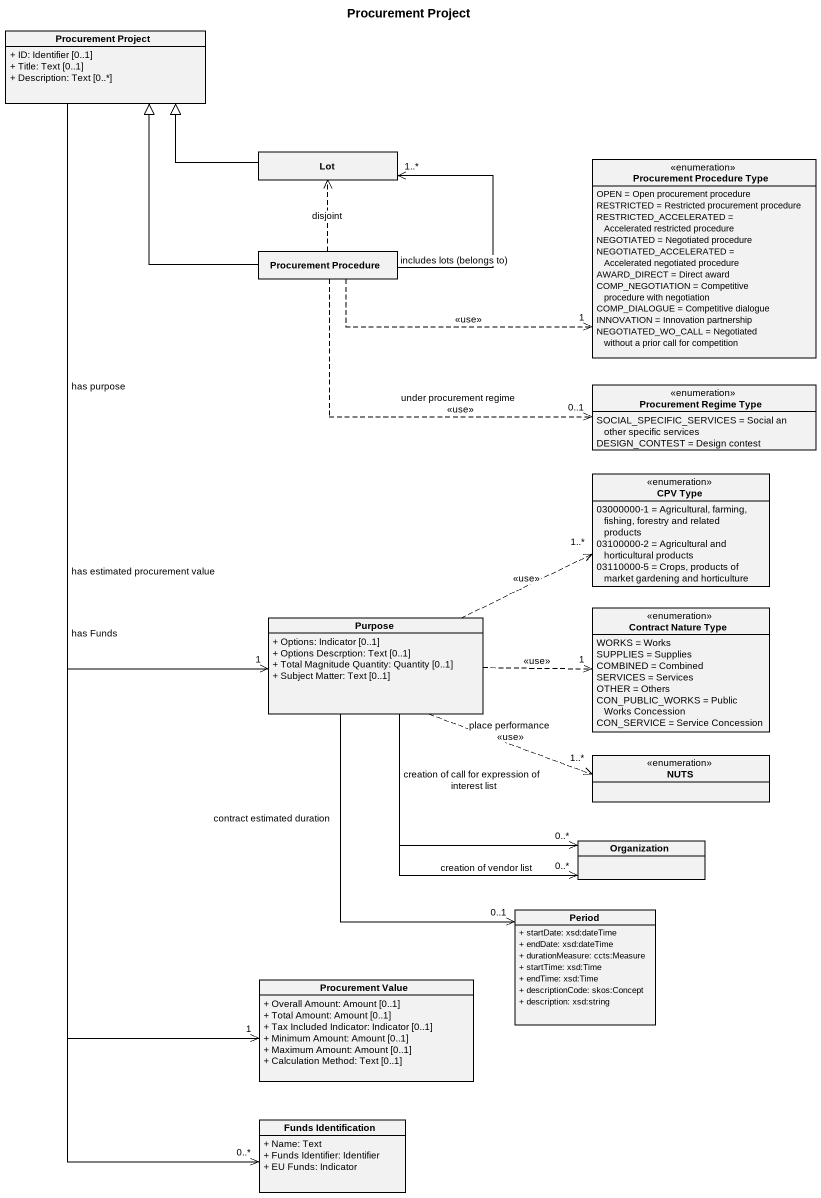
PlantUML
@startuml
title Procurement Project
hide circle
hide empty members
skinparam classAttributeIconSize 0
class "Procurement Project" as Procurement_Project {
  + ID: Identifier [0..1]
  + Title: Text [0..1]
  + Description: Text [0..*]
}
class Lot
enum "Procurement Procedure Type" as Procurement_Procedure_Type {
  OPEN = Open procurement procedure
  RESTRICTED = Restricted procurement procedure
  RESTRICTED_ACCELERATED = Accelerated restricted procedure
  NEGOTIATED = Negotiated procedure
  NEGOTIATED_ACCELERATED = Accelerated negotiated procedure
  AWARD_DIRECT = Direct award
  COMP_NEGOTIATION = Competitive procedure with negotiation
  COMP_DIALOGUE = Competitive dialogue
  INNOVATION = Innovation partnership
  NEGOTIATED_WO_CALL = Negotiated without a prior call for competition
}
class "Procurement Procedure" as Procurement_Procedure
enum "Procurement Regime Type" as Procurement_Regime_Type {
  SOCIAL_SPECIFIC_SERVICES = Social an other specific services
  DESIGN_CONTEST = Design contest
}
enum "CPV Type" as CPV_Type {
  03000000-1 = Agricultural, farming, fishing, forestry and related products
  03100000-2 = Agricultural and horticultural products
  03110000-5 = Crops, products of market gardening and horticulture
}
class Purpose {
  + Options: Indicator [0..1]
  + Options Descrption: Text [0..1]
  + Total Magnitude Quantity: Quantity [0..1]
  + Subject Matter: Text [0..1]
}
enum "Contract Nature Type" as Contract_Nature_Type {
  WORKS = Works
  SUPPLIES = Supplies
  COMBINED = Combined
  SERVICES = Services
  OTHER = Others
  CON_PUBLIC_WORKS = Public Works Concession
  CON_SERVICE = Service Concession
}
enum NUTS
class Organization
class Period {
  + startDate: xsd:dateTime
  + endDate: xsd:dateTime
  + durationMeasure: ccts:Measure
  + startTime: xsd:Time
  + endTime: xsd:Time
  + descriptionCode: skos:Concept
  + description: xsd:string
}
class "Procurement Value" as Procurement_Value {
  + Overall Amount: Amount [0..1]
  + Total Amount: Amount [0..1]
  + Tax Included Indicator: Indicator [0..1]
  + Minimum Amount: Amount [0..1]
  + Maximum Amount: Amount [0..1]
  + Calculation Method: Text [0..1]
}
class "Funds Identification" as Funds_Identification {
  + Name: Text
  + Funds Identifier: Identifier
  + EU Funds: Indicator
}
Procurement_Project --> "1" Purpose : has purpose
Procurement_Project --> "1" Procurement_Value : has estimated procurement value
Procurement_Project --> "0..*" Funds_Identification : has Funds
Lot -left-|> Procurement_Project
Procurement_Procedure -up-|> Procurement_Project
Procurement_Procedure .up.> Lot : disjoint
Procurement_Procedure -up-> "1..*" Lot : includes lots (belongs to)
Procurement_Procedure .right.> "1" Procurement_Procedure_Type : <<use>>
Procurement_Procedure .right.> "0..1" Procurement_Regime_Type : under procurement regime\n<<use>>
Purpose .right.> "1..*" CPV_Type : <<use>>
Purpose .right.> "1" Contract_Nature_Type : <<use>>
Purpose .right.> "1..*" NUTS : place performance\n<<use>>
Purpose --> "0..*" Organization : creation of vendor list
Purpose --> "0..*" Organization : creation of call for expression of interest list
Purpose --> "0..1" Period : contract estimated duration
@enduml
